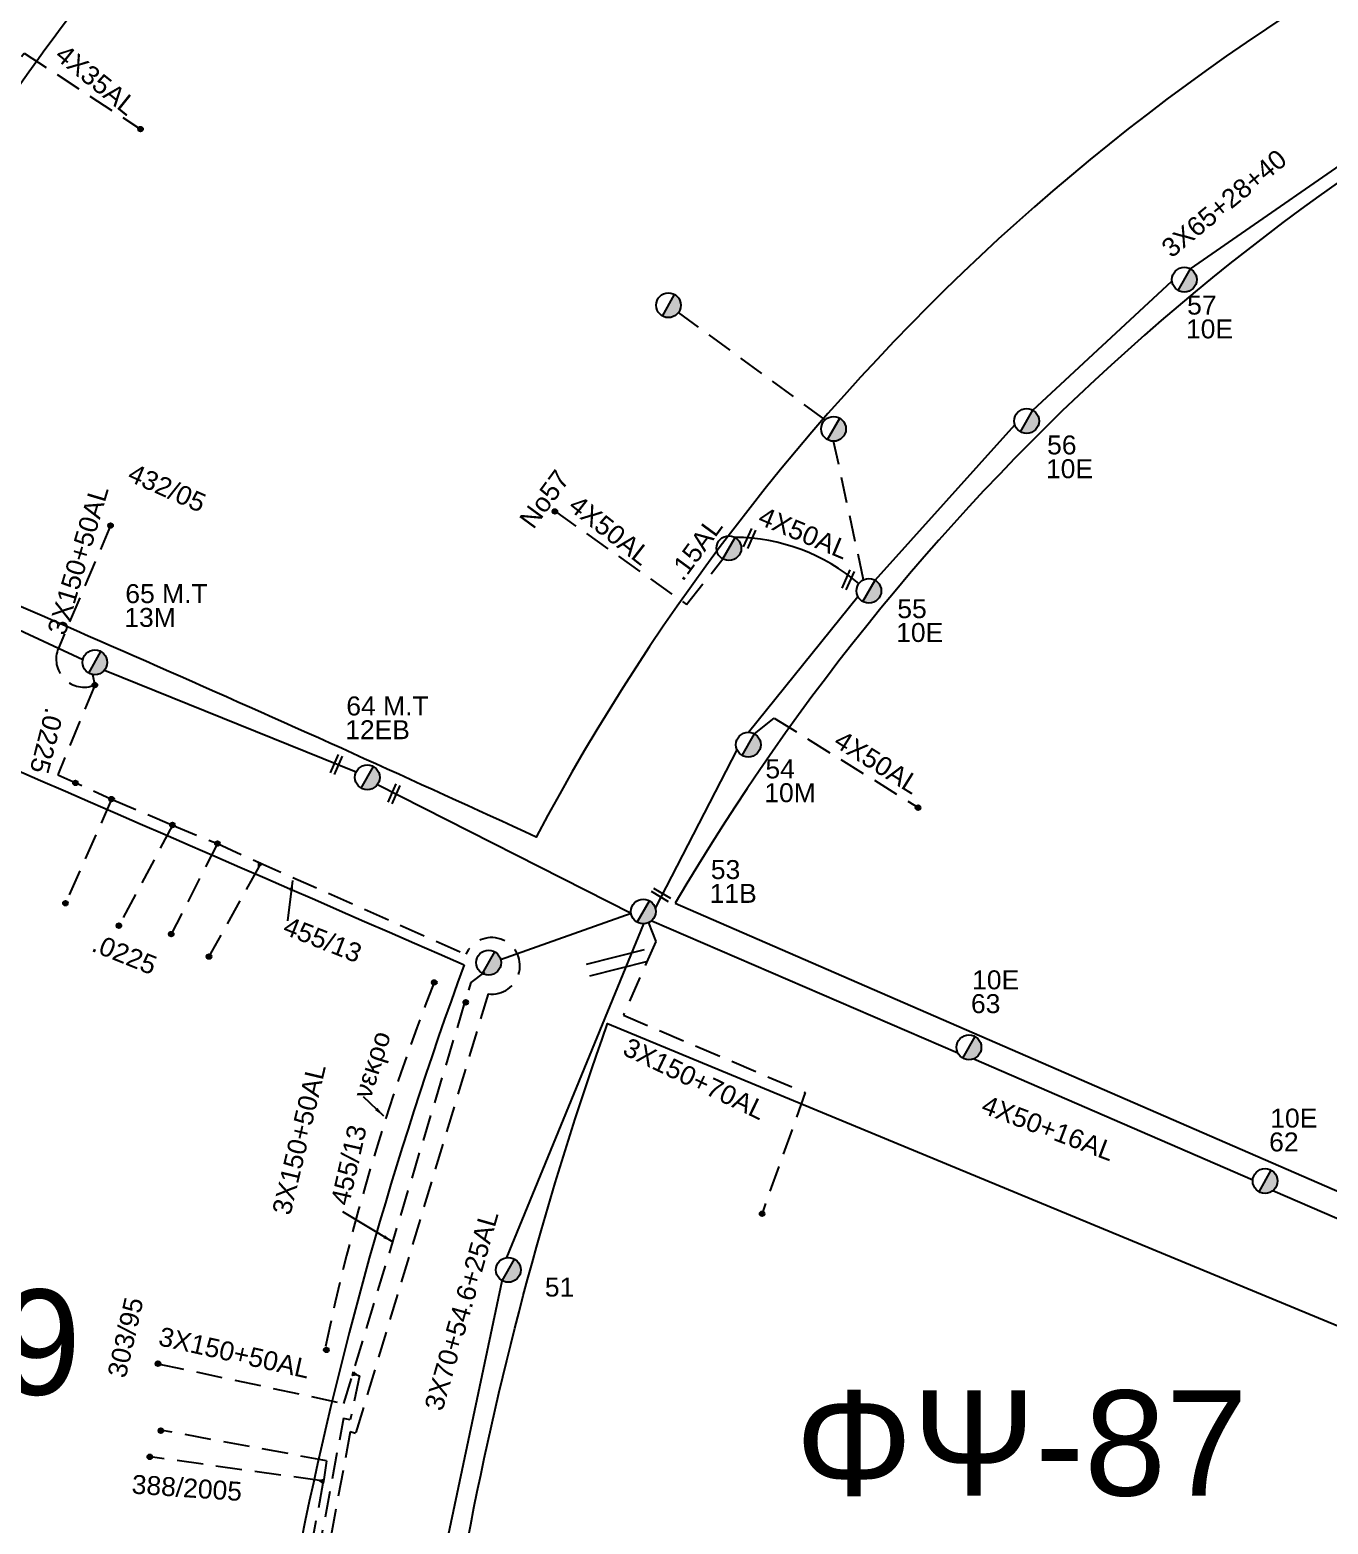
# Model space of a CAD drawing. Header units: millimetres. Extents: x 8791 to 11104, y 1833 to 2902.
# Drawn here: x 9968 to 10094, y 2312.1 to 2457.1 of the extents above; entities that cross this region are included whole.
import ezdxf
from ezdxf.enums import TextEntityAlignment as Align

# ---------------------------------------------------------------- set-up
doc = ezdxf.new("R2010")
doc.units = ezdxf.units.MM
doc.linetypes.add('DASHED', pattern=[19.05, 12.7, -6.35])
for name, color, linetype in [('Pillar OTE', 7, 'Continuous'), ('Γέφυρες Εναερίου Δικτύου', 7, 'Continuous'), ('Γυμνά εναέρια ΧΤ (3Φ)   4x35AL', 7, 'Continuous'), ('Γυμνά εναέρια ΧΤ (3Φ)   4x50AL', 7, 'Continuous'), ('Γυμνά εναέρια ΧΤ και ΦΟΠ (3Φ)   4x50+16AL', 7, 'Continuous'), ('Εναέρια παροχή ΧΤ 4x16', 7, 'SYN_LINE'), ('Επιγραφές - Σχήματα', 7, 'Continuous'), ('Καλώδια ΧΤ   3x150+50AL', 7, 'DASHED'), ('Καλώδια ΧΤ   3x150+70AL', 7, 'DASHED'), ('Καλώδια ΧΤ   3x150AL+50CU', 7, 'DASHED'), ('Καλώδια ΧΤ   3x65+28+40', 7, 'Continuous'), ('Μηχανική τομή', 7, 'Continuous'), ('Στύλος ΦΜ', 7, 'Continuous'), ('Στύλος ΦΜ @ 1', 7, 'Continuous'), ('Συνδέσεις', 7, 'Continuous'), ('Συνεστραμμένα ΧΤ   3x70+54.6+25AL', 7, 'SYN_LINE'), ('Τομή', 7, 'Continuous'), ('Υπόβαθρο ΔΕΗ', 7, 'Continuous'), ('Υπόγεια Καλώδια Δικτύου ΧΤ   .15', 7, 'DASHED'), ('Υπόγεια καλώδια Παροχών ΧΤ   .0225', 7, 'DASHED')]:
    doc.layers.add(name, color=color, linetype=linetype)
doc.styles.add('ar', font='ARIAL.TTF')
doc.styles.get("Standard").update_dxf_attribs({"font": 'ARIAL.TTF'})
doc.linetypes.add('SYN_LINE', pattern='A,0.5,-0.0001,["/\\/\\/\\/",Standard,S=0.1,R=0,X=0,Y=-0.05],-0.25', length=0.7501)
doc.dimstyles.new('ISO-25', dxfattribs={"dimtxt": 2.5, "dimasz": 2.5, "dimexe": 1.25, "dimexo": 0.625, "dimtad": 1, "dimtxsty": 'Standard', "dimcen": 2.5, "dimadec": 0, "dimazin": 0, "dimtfac": 1, "dimtmove": 0, "dimatfit": 3, "dimfxl": 1, "dimarcsym": 0})

# ---------------------------------------------------------------- blocks, each defined once
blk = doc.blocks.new('ΥΠΑΡΧΩΝ ΤΣΙΜΕΝΤΕΝΙΟΣ ΣΤΥΛΟΣ')
at = {"layer": 'Στύλος ΦΜ'}
blk.add_hatch(color=256, dxfattribs=at).paths.add_polyline_path([(-1.29, -2.28, 0.574793), (2.62, 0, 0.268822), (1.3, 2.27)])
blk.add_line((-1.29, -2.28), (1.3, 2.27), dxfattribs=at)
blk.add_circle((0, 0), 2.62, dxfattribs=at)
at = {"layer": 'Στύλος ΦΜ', "flags": 4}
for tag, p in [('ΑΡΙΘΜΟΣ', (-4.68, 8.05)), ('ΤΥΠΟΣ', (-4.91, 3.03))]:
    blk.add_attdef(tag, p, '', height=4, dxfattribs=at)
blk = doc.blocks.new('ΤΟΜΗ')
at = {"layer": 'Τομή', "ltscale": 40}
for p, q in [((-5.68, 0), (5.68, 0)), ((5.68, -2.33), (-5.68, -2.33))]:
    blk.add_line(p, q, dxfattribs=at)
blk = doc.blocks.new('_ΣΥΝΔΕΣΗ')
at = {"layer": 'Συνδέσεις', "linetype": 'SYN_LINE', "ltscale": 40}
blk.add_hatch(color=256, dxfattribs=at).paths.add_polyline_path([(0.5, -0.01, 1), (-0.5, -0.01, 1)])
at = {"layer": 'Συνδέσεις'}
blk.add_circle((0, -0.01), 0.5, dxfattribs=at)
blk = doc.blocks.new('ΜΗΧΑΝΙΚΗ ΤΟΜΗ')
at = {"layer": 'Μηχανική τομή', "ltscale": 40}
for p, q in [((-1.89, 0.78), (1.89, 0.78)), ((1.89, 0), (-1.89, 0))]:
    blk.add_line(p, q, dxfattribs=at)

msp = doc.modelspace()

# ---------------------------------------------------------------- hatches: boundary and pattern name
at = {"layer": 'Καλώδια ΧΤ   3x150AL+50CU', "linetype": 'DASHED', "ltscale": 0.2}
h = msp.add_hatch(color=0, dxfattribs=at)
h.dxf.hatch_style = 1
h.paths.add_polyline_path([(9990.53, 2376.2), (9990.2, 2376.35), (9990.19, 2375.93)])
h = msp.add_hatch(color=0, dxfattribs=at)
h.dxf.hatch_style = 1
h.paths.add_polyline_path([(9999.28, 2326.55), (9999.7, 2326.61), (9999.38, 2326.9)])
h = msp.add_hatch(color=0, dxfattribs=at)
h.dxf.hatch_style = 1
h.paths.add_polyline_path([(9996.52, 2316.47), (9996.1, 2316.37), (9996.45, 2316.11)])

# ---------------------------------------------------------------- linework, layer by layer
at = {"layer": 'Pillar OTE', "ltscale": 40}
for points in [[(9990.53, 2376.2), (9990.19, 2375.93), (9990.2, 2376.35), (9990.53, 2376.2)], [(9999.38, 2326.9), (9999.7, 2326.61), (9999.28, 2326.55), (9999.38, 2326.9)], [(9996.45, 2316.11), (9996.1, 2316.37), (9996.52, 2316.47), (9996.45, 2316.11)]]:
    msp.add_lwpolyline(points, dxfattribs=at)
at = {"layer": 'Γέφυρες Εναερίου Δικτύου', "color": 151, "linetype": 'DASHED', "ltscale": 0.2}
for points in [[(10045.17, 2419.31), (10030.93, 2429.72)], [(10048.9, 2403.79), (10045.99, 2417.22)]]:
    msp.add_lwpolyline(points, dxfattribs=at)
at = {"layer": 'Γέφυρες Εναερίου Δικτύου', "color": 27, "linetype": 'DASHED', "ltscale": 0.2}
for points in [[(9996.78, 2318.28), (9996.78, 2318.28), (9980.64, 2321.27)], [(9996.1, 2316.37), (9996.1, 2316.37), (9979.65, 2318.66)], [(9996.78, 2318.28), (9996.52, 2316.47)]]:
    msp.add_lwpolyline(points, dxfattribs=at)
at = {"layer": 'Γυμνά εναέρια ΧΤ (3Φ)   4x35AL', "color": 1, "linetype": 'DASHED', "ltscale": 0.2}
msp.add_lwpolyline([(9960.18, 2445.53), (9967.42, 2454.89), (9978.72, 2447.52)], dxfattribs=at)
at = {"layer": 'Γυμνά εναέρια ΧΤ (3Φ)   4x50AL', "color": 151, "linetype": 'DASHED', "ltscale": 0.2}
for points in [[(10018.89, 2410.47), (10031.71, 2401.39)], [(10038.31, 2388.83), (10040.23, 2390.35), (10054.18, 2381.69)]]:
    msp.add_lwpolyline(points, dxfattribs=at)
at = {"layer": 'Γυμνά εναέρια ΧΤ (3Φ)   4x50AL', "color": 151, "linetype": 'Continuous', "ltscale": 0.2}
msp.add_arc((10036.27, 2389.15), 18.75, 49.536, 89.5492, dxfattribs=at)
at = {"layer": 'Γυμνά εναέρια ΧΤ και ΦΟΠ (3Φ)   4x50+16AL', "color": 6}
for points in [[(9937.4, 2412.68), (9973.11, 2396.04)], [(9975.22, 2395.02), (9999.64, 2385.13)]]:
    msp.add_lwpolyline(points, dxfattribs=at)
at = {"layer": 'Γυμνά εναέρια ΧΤ και ΦΟΠ (3Φ)   4x50+16AL', "color": 133}
for points in [[(10001.72, 2383.93), (10026.34, 2371.42)], [(10028.33, 2370.7), (10058.05, 2357.87)], [(10059.6, 2357.3), (10086.67, 2345.56)], [(10088.62, 2344.5), (10116.62, 2332.42)]]:
    msp.add_lwpolyline(points, dxfattribs=at)
at = {"layer": 'Καλώδια ΧΤ   3x150+50AL', "color": 6, "ltscale": 0.2}
msp.add_lwpolyline([(9975.81, 2409.05), (9970.74, 2397.14, 0.67118), (9974.28, 2393.57, 1.361868)], format="xyb", dxfattribs=at)
at = {"layer": 'Καλώδια ΧΤ   3x150+50AL', "color": 133, "ltscale": 0.2}
msp.add_lwpolyline([(9980.41, 2327.7), (9998.46, 2323.84), (10010.8, 2364.71), (10012.14, 2365.7)], dxfattribs=at)
at = {"layer": 'Καλώδια ΧΤ   3x150+70AL', "color": 133, "ltscale": 0.2}
msp.add_lwpolyline([(10028.02, 2370.5), (10028.72, 2368.69), (10025.58, 2361.53), (10043.24, 2354.01), (10039.04, 2342.29)], dxfattribs=at)
at = {"layer": 'Καλώδια ΧΤ   3x150AL+50CU', "color": 0, "linetype": 'DASHED', "ltscale": 0.2}
msp.add_lwpolyline([(9990, 2376.45), (10010.3, 2367.44, -1.980696), (10012.46, 2363.59), (9999.58, 2320.93), (9999.07, 2321.08), (9995.24, 2300.47), (9989.5, 2301.22)], format="xyb", dxfattribs=at)
for points in [[(9999.7, 2326.61), (9999.98, 2326.54), (9999.07, 2322.27), (9998.43, 2322.39)], [(9989.33, 2302.27), (9994.57, 2301.59), (9998.44, 2322.45)], [(9989.45, 2303.18), (9993.93, 2302.51), (9996.45, 2316.13)]]:
    msp.add_lwpolyline(points, dxfattribs=at)
msp.add_arc((10214.35, 2283.75), 222.41, 158.6724, 168.2173, dxfattribs=at)
at = {"layer": 'Καλώδια ΧΤ   3x65+28+40', "color": 151, "ltscale": 0.2}
for points in [[(10080.62, 2433.96), (10107.15, 2452.33)], [(10065.32, 2420.24), (10078.83, 2432.77)], [(10050.01, 2403.75), (10063.57, 2418.83)], [(10037.74, 2388.99), (10048.34, 2402.16)], [(10028.69, 2371.9), (10036.62, 2387.28)]]:
    msp.add_lwpolyline(points, dxfattribs=at)
at = {"layer": 'Συνεστραμμένα ΧΤ   3x70+54.6+25AL', "color": 133, "ltscale": 15}
msp.add_lwpolyline([(10013.67, 2366.94), (10026.34, 2371.42)], dxfattribs=at)
at = {"layer": 'Συνεστραμμένα ΧΤ   3x70+54.6+25AL', "color": 2, "ltscale": 20}
for points in [[(10014.27, 2338), (10027.58, 2370.39)], [(10007.76, 2307.11), (10013.82, 2335.76)]]:
    msp.add_lwpolyline(points, dxfattribs=at)
at = {"layer": 'Υπόβαθρο ΔΕΗ'}
for points in [[(10104.68, 2554.35), (10128.02, 2478.3, 0.177758), (10017.11, 2378.81, 0.008348), (9945.56, 2410.37, -0.120779), (9992.66, 2481.25, -0.085598), (10100.72, 2555.77)], [(10030.62, 2372.41), (10150.92, 2320.09, -0.133904), (10171.23, 2337.33), (10132.66, 2463.87, 0.155489), (10030.62, 2372.41, 3.657191)], [(10010.13, 2366.41, 0.03899), (9993.96, 2308.83, 0.128727), (9997.84, 2241.66, 0.042501), (10006.48, 2225.83), (9958.9, 2205.85), (9944.44, 2211.29), (9949.34, 2234.1, 0.053374), (9916.16, 2309.25, 0.114791), (9892.45, 2336.07, 0.077564), (9862.66, 2350.63, 0.028872), (9824.35, 2358.71, -0.004135), (9855.05, 2433.26, -0.002487), (10010.13, 2366.41, 0.208963)], [(10143.62, 2311.24, 0.193435), (10141.92, 2281.56), (10021.13, 2231.56, -0.177997), (10010.46, 2310.51, -0.038623), (10024.05, 2360.73), (10143.62, 2311.24)]]:
    msp.add_lwpolyline(points, format="xyb", dxfattribs=at)
at = {"layer": 'Υπόγεια Καλώδια Δικτύου ΧΤ   .15', "color": 151, "linetype": 'DASHED', "ltscale": 0.2}
msp.add_lwpolyline([(10031.71, 2401.39), (10035.23, 2405.8)], dxfattribs=at)
at = {"layer": 'Υπόγεια καλώδια Παροχών ΧΤ   .0225', "color": 6, "ltscale": 0.2}
for points in [[(9974.04, 2394.59), (9974.28, 2393.57), (9970.69, 2384.85), (9975.91, 2382.5), (9981.81, 2379.98), (9986.18, 2378.18), (9990.39, 2376.27), (9990.39, 2376.27)], [(9975.91, 2382.5), (9971.43, 2372.4)], [(9981.81, 2379.98), (9976.62, 2370.21)], [(9986.18, 2378.18), (9981.7, 2369.39)], [(9990.21, 2375.94), (9985.36, 2367.21)]]:
    msp.add_lwpolyline(points, dxfattribs=at)

# ---------------------------------------------------------------- block references
at = {"layer": 'Μηχανική τομή'}
for p, xscale, yscale, zscale, rotation in [((10038.01, 2407.71), 0.5104822389460345, 0.5104822389460345, 0.5104822389460345, 65.94482767429525), ((10047.58, 2403.7), 0.5104822389460342, 0.5104822389460342, 0.5104822389460342, 65.94482767429533), ((9997.9, 2385.78), 0.5104822389460342, 0.5104822389460342, 0.5104822389460342, 65.94482767429533), ((10003.5, 2382.93), 0.5104822389460342, 0.5104822389460342, 0.5104822389460342, 65.94482767429533), ((10029.13, 2373.03), 0.5104822389461992, 0.5104822389461992, 0.5104822389461992, 329.4608045377428)]:
    msp.add_blockref('ΜΗΧΑΝΙΚΗ ΤΟΜΗ', p, dxfattribs=dict(at, xscale=xscale, yscale=yscale, zscale=zscale, rotation=rotation))
at = {"layer": 'Στύλος ΦΜ @ 1', "ltscale": 40}
ref = msp.add_blockref('ΥΠΑΡΧΩΝ ΤΣΙΜΕΝΤΕΝΙΟΣ ΣΤΥΛΟΣ', (10080.03, 2432.91), dxfattribs=dict(at, xscale=0.4594340150515993, yscale=0.4594340150515993, zscale=0.4594340150515993))
ref.add_attrib('ΤΥΠΟΣ', '10E', (10080.19, 2427.21), dxfattribs={"layer": 'Στύλος ΦΜ', "height": 1.838, "flags": 4})
ref.add_attrib('ΑΡΙΘΜΟΣ', '57', (10080.3, 2429.52), dxfattribs={"layer": 'Στύλος ΦΜ', "height": 1.838, "flags": 4})
at = {"layer": 'Στύλος ΦΜ @ 1', "ltscale": 40, "xscale": 0.4594340150515993, "yscale": 0.4594340150515993, "zscale": 0.4594340150515993}
for p in [(10029.96, 2430.43), (10045.98, 2418.43), (10035.82, 2406.85), (10012.5, 2366.63)]:
    msp.add_blockref('ΥΠΑΡΧΩΝ ΤΣΙΜΕΝΤΕΝΙΟΣ ΣΤΥΛΟΣ', p, dxfattribs=at)
at = {"layer": 'Στύλος ΦΜ @ 1', "ltscale": 40}
ref = msp.add_blockref('ΥΠΑΡΧΩΝ ΤΣΙΜΕΝΤΕΝΙΟΣ ΣΤΥΛΟΣ', (10064.72, 2419.19), dxfattribs=dict(at, xscale=0.4594340150515993, yscale=0.4594340150515993, zscale=0.4594340150515993))
ref.add_attrib('ΤΥΠΟΣ', '10E', (10066.6, 2413.64), dxfattribs={"layer": 'Στύλος ΦΜ', "height": 1.838, "flags": 4})
ref.add_attrib('ΑΡΙΘΜΟΣ', '56', (10066.71, 2415.95), dxfattribs={"layer": 'Στύλος ΦΜ', "height": 1.838, "flags": 4})
ref = msp.add_blockref('ΥΠΑΡΧΩΝ ΤΣΙΜΕΝΤΕΝΙΟΣ ΣΤΥΛΟΣ', (9974.28, 2395.77), dxfattribs=dict(at, xscale=0.4594340150515993, yscale=0.4594340150515993, zscale=0.4594340150515993))
ref.add_attrib('ΤΥΠΟΣ', '13M', (9977.14, 2399.21), dxfattribs={"layer": 'Στύλος ΦΜ', "height": 1.838, "flags": 4})
ref.add_attrib('ΑΡΙΘΜΟΣ', '65 M.T', (9977.24, 2401.52), dxfattribs={"layer": 'Στύλος ΦΜ', "height": 1.838, "flags": 4})
ref = msp.add_blockref('ΥΠΑΡΧΩΝ ΤΣΙΜΕΝΤΕΝΙΟΣ ΣΤΥΛΟΣ', (10049.41, 2402.71), dxfattribs=dict(at, xscale=0.4594340150515993, yscale=0.4594340150515993, zscale=0.4594340150515993))
ref.add_attrib('ΤΥΠΟΣ', '10E', (10052.06, 2397.75), dxfattribs={"layer": 'Στύλος ΦΜ', "height": 1.838, "flags": 4})
ref.add_attrib('ΑΡΙΘΜΟΣ', '55', (10052.17, 2400.06), dxfattribs={"layer": 'Στύλος ΦΜ', "height": 1.838, "flags": 4})
ref = msp.add_blockref('ΥΠΑΡΧΩΝ ΤΣΙΜΕΝΤΕΝΙΟΣ ΣΤΥΛΟΣ', (10000.73, 2384.61), dxfattribs=dict(at, xscale=0.4594340150515993, yscale=0.4594340150515993, zscale=0.4594340150515993))
ref.add_attrib('ΤΥΠΟΣ', '12EB', (9998.58, 2388.31), dxfattribs={"layer": 'Στύλος ΦΜ', "height": 1.838, "flags": 4})
ref.add_attrib('ΑΡΙΘΜΟΣ', '64 M.T', (9998.69, 2390.62), dxfattribs={"layer": 'Στύλος ΦΜ', "height": 1.838, "flags": 4})
ref = msp.add_blockref('ΥΠΑΡΧΩΝ ΤΣΙΜΕΝΤΕΝΙΟΣ ΣΤΥΛΟΣ', (10037.71, 2387.78), dxfattribs=dict(at, xscale=0.4594340150515993, yscale=0.4594340150515993, zscale=0.4594340150515993))
ref.add_attrib('ΤΥΠΟΣ', '10M', (10039.26, 2382.2), dxfattribs={"layer": 'Στύλος ΦΜ', "height": 1.838, "flags": 4})
ref.add_attrib('ΑΡΙΘΜΟΣ', '54', (10039.37, 2384.51), dxfattribs={"layer": 'Στύλος ΦΜ', "height": 1.838, "flags": 4})
ref = msp.add_blockref('ΥΠΑΡΧΩΝ ΤΣΙΜΕΝΤΕΝΙΟΣ ΣΤΥΛΟΣ', (10027.52, 2371.59), dxfattribs=dict(at, xscale=0.4594340150515993, yscale=0.4594340150515993, zscale=0.4594340150515993))
ref.add_attrib('ΤΥΠΟΣ', '11B', (10033.96, 2372.43), dxfattribs={"layer": 'Στύλος ΦΜ', "height": 1.838, "flags": 4})
ref.add_attrib('ΑΡΙΘΜΟΣ', '53', (10034.07, 2374.74), dxfattribs={"layer": 'Στύλος ΦΜ', "height": 1.838, "flags": 4})
ref = msp.add_blockref('ΥΠΑΡΧΩΝ ΤΣΙΜΕΝΤΕΝΙΟΣ ΣΤΥΛΟΣ', (10059.12, 2358.41), dxfattribs=dict(at, xscale=0.4594340150515993, yscale=0.4594340150515993, zscale=0.4594340150515993))
ref.add_attrib('ΤΥΠΟΣ', '63', (10059.32, 2361.73), dxfattribs={"layer": 'Στύλος ΦΜ', "height": 1.838, "flags": 4})
ref.add_attrib('ΑΡΙΘΜΟΣ', '10E', (10059.43, 2364.04), dxfattribs={"layer": 'Στύλος ΦΜ', "height": 1.838, "flags": 4})
ref = msp.add_blockref('ΥΠΑΡΧΩΝ ΤΣΙΜΕΝΤΕΝΙΟΣ ΣΤΥΛΟΣ', (10087.87, 2345.44), dxfattribs=dict(at, xscale=0.4594340150515993, yscale=0.4594340150515993, zscale=0.4594340150515993))
ref.add_attrib('ΤΥΠΟΣ', '62', (10088.26, 2348.31), dxfattribs={"layer": 'Στύλος ΦΜ', "height": 1.838, "flags": 4})
ref.add_attrib('ΑΡΙΘΜΟΣ', '10E', (10088.37, 2350.62), dxfattribs={"layer": 'Στύλος ΦΜ', "height": 1.838, "flags": 4})
ref = msp.add_blockref('ΥΠΑΡΧΩΝ ΤΣΙΜΕΝΤΕΝΙΟΣ ΣΤΥΛΟΣ', (10014.41, 2336.81), dxfattribs=dict(at, xscale=0.4594340150515993, yscale=0.4594340150515993, zscale=0.4594340150515993))
ref.add_attrib('ΤΥΠΟΣ', '51', (10017.96, 2334.22), dxfattribs={"layer": 'Στύλος ΦΜ', "height": 1.838, "flags": 4})
at = {"layer": 'Συνδέσεις', "xscale": 0.4594340150518314, "yscale": 0.4594340150518314, "zscale": 0.4594340150518314}
for p in [(9978.72, 2447.53), (10018.94, 2410.42), (9975.81, 2409.05), (9974.28, 2393.57), (9972.39, 2384.08), (9975.91, 2382.5), (10054.18, 2381.67), (9981.81, 2379.99), (9986.18, 2378.19), (9971.43, 2372.4), (9976.62, 2370.22), (9981.7, 2369.4), (9985.36, 2367.22), (10007.23, 2364.71), (10010.28, 2362.78), (10039.04, 2342.26), (9996.75, 2329.05), (9980.41, 2327.71), (9980.69, 2321.21), (9979.61, 2318.67)]:
    msp.add_blockref('_ΣΥΝΔΕΣΗ', p, dxfattribs=at)
at = {"layer": 'Τομή', "xscale": 0.5104822389463844, "yscale": 0.5104822389463844, "zscale": 0.5104822389463844, "rotation": 14.29939292525704}
msp.add_blockref('ΤΟΜΗ', (10024.82, 2367.18), dxfattribs=at)

# ---------------------------------------------------------------- texts
at = {"layer": 'Γυμνά εναέρια ΧΤ (3Φ)   4x35AL', "ltscale": 20}
msp.add_text('4X35AL', height=1.838, rotation=321.1202, dxfattribs=at).set_placement((9974.42, 2452.3), align=Align.MIDDLE)
at = {"layer": 'Γυμνά εναέρια ΧΤ (3Φ)   4x50AL', "ltscale": 20}
for rotation, p in [(321.9771, (10024.29, 2408.6)), (337.3463, (10043.09, 2408.33)), (328.0535, (10050.23, 2386.08))]:
    msp.add_text('4X50AL', height=1.838, rotation=rotation, dxfattribs=at).set_placement(p, align=Align.MIDDLE)
at = {"layer": 'Γυμνά εναέρια ΧΤ και ΦΟΠ (3Φ)   4x50+16AL', "ltscale": 20}
msp.add_text('4X50+16AL', height=1.838, rotation=339.3122, dxfattribs=at).set_placement((10066.83, 2350.57), align=Align.MIDDLE)
at = {"layer": 'Εναέρια παροχή ΧΤ 4x16', "ltscale": 20}
msp.add_text('455/13', height=1.838, rotation=338.41, dxfattribs=at).set_placement((9996.41, 2368.9), align=Align.MIDDLE)
at = {"layer": 'Επιγραφές - Σχήματα', "ltscale": 20, "char_height": 1.838, "width": 19.788, "attachment_point": 1, "style": 'ar'}
for s, insert, rotation in [('432/05', (9978.08, 2415.13), 336.0949), ('Νο57', (10015.36, 2409.69), 53.7053), ('νεκρο', (9999.29, 2353.87), 72.4797), ('455/13', (9997.15, 2343.36), 77.2005), ('303/95', (9975.48, 2326.63), 77.2005), ('388/2005', (9977.94, 2316.94), 356.0825)]:
    msp.add_mtext(s, dxfattribs=dict(at, insert=insert, rotation=rotation))
at = {"layer": 'Επιγραφές - Σχήματα', "ltscale": 20, "char_height": 10.21, "width": 19.788, "attachment_point": 1, "style": 'ar'}
for s, insert in [('ΦΨ-129', (9921.1, 2334.9)), ('ΦΨ-87', (10042.27, 2325.11))]:
    msp.add_mtext(s, dxfattribs=dict(at, insert=insert))
at = {"layer": 'Καλώδια ΧΤ   3x150+50AL', "ltscale": 0.2}
for rotation, p in [(73.4434, (9972.64, 2405.7)), (76.5764, (9994.09, 2349.49)), (347.3773, (9987.83, 2328.78))]:
    msp.add_text('3X150+50AL', height=1.838, rotation=rotation, dxfattribs=at).set_placement(p, align=Align.MIDDLE)
at = {"layer": 'Καλώδια ΧΤ   3x150+70AL', "ltscale": 0.2}
msp.add_text('3X150+70AL', height=1.838, rotation=334.3602, dxfattribs=at).set_placement((10032.51, 2355.36), align=Align.MIDDLE)
at = {"layer": 'Καλώδια ΧΤ   3x65+28+40', "ltscale": 20}
msp.add_text('3X65+28+40', height=1.838, rotation=39.3883, dxfattribs=at).set_placement((10083.88, 2440.32), align=Align.MIDDLE)
at = {"layer": 'Συνεστραμμένα ΧΤ   3x70+54.6+25AL', "ltscale": 20}
msp.add_text('3X70+54.6+25AL', height=1.8377, rotation=74.0873, dxfattribs=at).set_placement((10009.86, 2332.87), align=Align.MIDDLE)
at = {"layer": 'Υπόγεια Καλώδια Δικτύου ΧΤ   .15', "ltscale": 20, "insert": (10029.87, 2404.64), "char_height": 1.838, "width": 19.788, "attachment_point": 1, "rotation": 53.7053, "style": 'ar'}
msp.add_mtext('.15ΑL', dxfattribs=at)
at = {"layer": 'Υπόγεια καλώδια Παροχών ΧΤ   .0225', "ltscale": 0.2}
for rotation, p in [(255.7235, (9969.63, 2388.15)), (338.0787, (9977.17, 2367.45))]:
    msp.add_text('.0225', height=1.838, rotation=rotation, dxfattribs=at).set_placement(p, align=Align.MIDDLE)

# ---------------------------------------------------------------- leaders
at = {"layer": 'Επιγραφές - Σχήματα', "ltscale": 40}
for points in [[(9993.48, 2374.6), (9992.98, 2370.67)], [(10002.32, 2351.74), (10000.36, 2353.59)], [(10003.22, 2339.51), (9998.34, 2342.45)]]:
    msp.add_leader(points, dimstyle='ISO-25', override={"dimasz": 1, "dimtad": 0}, dxfattribs=at)

doc.saveas('drawing.dxf')
